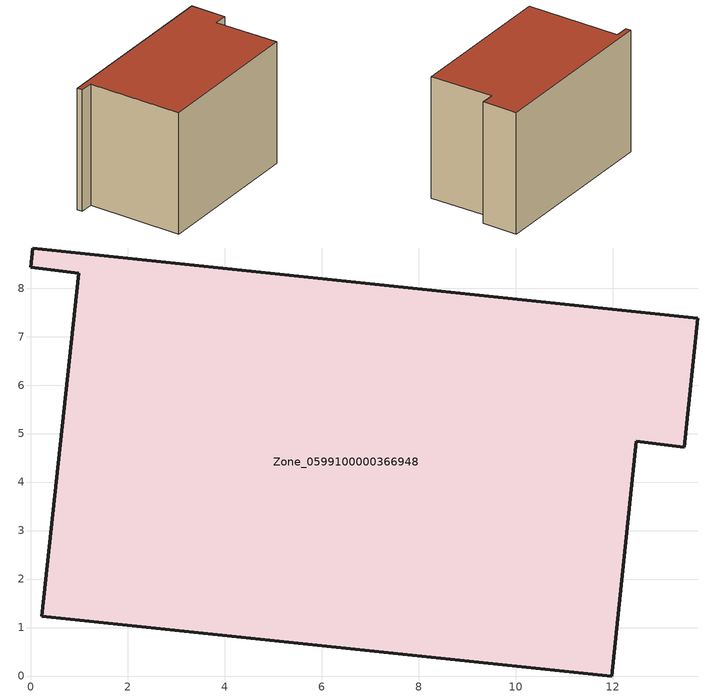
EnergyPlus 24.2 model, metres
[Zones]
Zone_0599100000366948
 floor ground (C_G): 12.49,4.84 11.98,0 0.23,1.23 0.99,8.31 0,8.43 0.04,8.83 13.76,7.37 13.48,4.72 z0
 wall outside (C_F): 0,8.43 0.99,8.31 0.23,1.23 11.98,0 12.49,4.84 13.48,4.72 13.76,7.37 0.04,8.83 0,8.43 z0:9.27
 roof outside (C_R): 12.49,4.84 13.48,4.72 13.76,7.37 0.04,8.83 0,8.43 0.99,8.31 0.23,1.23 11.98,0 z9.27
[BUILDING]
Pand.0599100000366948: North Axis=0; Terrain=City; Loads Convergence Tolerance Value=0.04; Temperature Convergence Tolerance Value=0.4; Solar Distribution=FullExterior; Maximum Number of Warmup Days=25; Minimum Number of Warmup Days=1
[Site:Location]
Rotterdam.The.Hague.AP_ZH_NLD Design_Conditions: Latitude=51.96; Longitude=4.45; Time Zone=1; Elevation=-4.5
[SITE:GROUNDTEMPERATURE:BUILDINGSURFACE]
18, 18, 18, 18, 18, 18, 18, 18, 18, 18, 18, 18
[MATERIAL] Thermal Absorptance=0.9; Solar Absorptance=0.7; Visible Absorptance=0.7
Name | Roughness | Thickness | Conductivity | Density | Specific Heat
G.TI.1992-2005 | MediumSmooth | 0.15 | 0.06 | 540 | 1210
F.TI.1992-2005 | Rough | 0.3 | 0.12 | 1920 | 840
R.TI.1992-2005 | MediumRough | 0.2 | 0.08 | 1500 | 1000
[CONSTRUCTION]
C_G: G.TI.1992-2005
C_F: F.TI.1992-2005
C_R: R.TI.1992-2005
[ZONE]
Zone_0599100000366948: Type=1; Multiplier=1; Ceiling Height=Autocalculate; Volume=Autocalculate; Floor Area=autocalculate; Part of Total Floor Area=Yes
[ZONEINFILTRATION:DESIGNFLOWRATE]
Infil_Zone_0599100000366948: Zone or ZoneList or Space or SpaceList=Zone_0599100000366948; Schedule=AlwaysOn; Design Flow Rate Calculation Method=Flow/Area; Flow Rate per Floor Area=0.0015; Constant Term Coefficient=1; Temperature Term Coefficient=0; Velocity Term Coefficient=0; Velocity Squared Term Coefficient=0
[HVACTEMPLATE:ZONE:IDEALLOADSAIRSYSTEM]
Zone_0599100000366948: Maximum Heating Supply Air Temperature=50; Minimum Cooling Supply Air Temperature=13; Maximum Heating Supply Air Humidity Ratio=0.0156; Minimum Cooling Supply Air Humidity Ratio=0.0077; Heating Limit=NoLimit; Cooling Limit=NoLimit; Dehumidification Control Type=ConstantSensibleHeatRatio; Cooling Sensible Heat Ratio=0.7; Dehumidification Setpoint=60; Humidification Control Type=None; Humidification Setpoint=30; Outdoor Air Method=None; Outdoor Air Flow Rate per Person=0.00944; Outdoor Air Flow Rate per Zone Floor Area=0; Outdoor Air Flow Rate per Zone=0; Demand Controlled Ventilation Type=None; Outdoor Air Economizer Type=NoEconomizer; Heat Recovery Type=None; Sensible Heat Recovery Effectiveness=0.7; Latent Heat Recovery Effectiveness=0.65
[ZONECONTROL:THERMOSTAT]
ThermostatControl_Zone_0599100000366948: Zone or ZoneList=Zone_0599100000366948; Control Type Schedule=DualSetpointControlType; Control 1=Thermostat_Zone_0599100000366948; Temperature Difference Between Cutout And Setpoint=0
[THERMOSTATSETPOINT:DUALSETPOINT]
Thermostat_Zone_0599100000366948: Heating Setpoint Temperature Schedule=HeatingSetpoint_Zone_0599100000366948; Cooling Setpoint Temperature Schedule=CoolingSetpoint_Zone_0599100000366948
[SCHEDULE:COMPACT]
HeatingSetpoint_Zone_0599100000366948: Through: 12/31, For: AllDays, Until: 24:00, 21
CoolingSetpoint_Zone_0599100000366948: Through: 12/31, For: AllDays, Until: 24:00, 24
DualSetpointControlType: Through: 12/31, For: AllDays, Until: 24:00, 4
AlwaysOn: Through: 12/31, For: AllDays, Until: 24:00, 1
